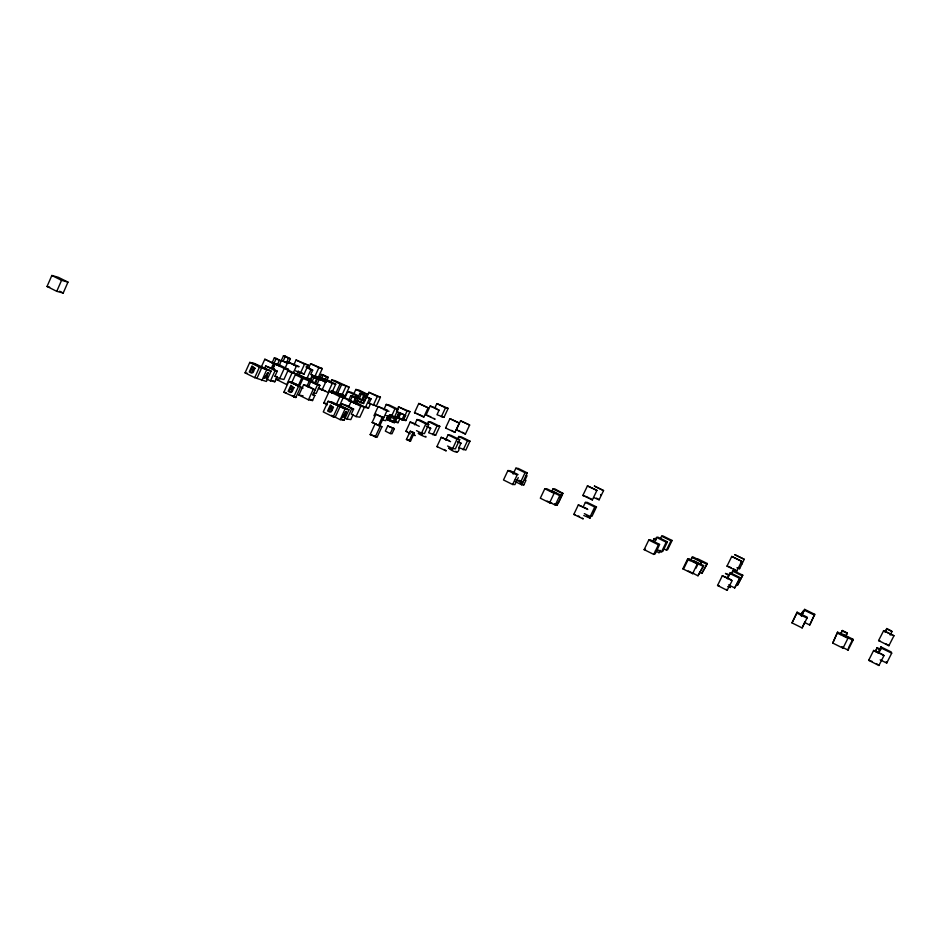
<?xml version="1.0" encoding="UTF-8"?>
<svg xmlns="http://www.w3.org/2000/svg" width="941" height="941" viewBox="0 0 941 941"><rect width="100%" height="100%" fill="white"/><g stroke="black" fill="none" stroke-linecap="round" stroke-linejoin="round"><path stroke-width="1.41" d="M804.673 622.519L809.731 625.024L814.718 614.308L804.661 609.368L801.65 615.426M809.731 625.024L814.718 614.308M807.002 618.108L807.19 617.155L797.121 612.191L792.004 622.895L802.132 627.918L807.002 618.108L796.862 613.097L797.121 612.191M802.132 627.918L804.767 622.025M801.438 616.355L804.661 609.368M47.05 286.464L51.837 275.478L58.318 277.301L67.975 282.112L63.212 293.027L56.754 291.334L47.05 286.464L49.661 287.158M56.754 291.334L61.553 280.324L67.975 282.112M245.06 372.859L249.777 362.403L254.423 363.449L271.067 371.107L266.374 381.47L254.717 377.682L245.06 372.859L247.401 373.354M254.717 377.682L259.445 367.202L271.067 371.107M261.175 367.331L264.833 359.239L284.264 368.425L288.499 369.401L283.923 379.482L279.653 378.588L274.948 376.247L277.242 371.166L272.537 368.837L274.843 363.755M257.022 378.153L261.739 367.719M264.492 368.613L263.621 368.237L269.302 370.589L264.492 368.613L265.644 366.002L274.713 369.319L272.537 368.837M261.845 380.564L266.574 370.107M272.149 362.72L274.313 357.956L276.266 358.439L281.265 360.909L279.112 365.661L272.149 362.72L279.112 365.661M271.384 368.154L273.478 363.52L279.148 364.767L288.499 369.401M274.113 363.179L276.266 358.439M273.102 368.543L275.184 363.92M277.172 365.202L279.324 360.438L281.265 360.909M266.926 379.117L270.455 380.882L275.078 370.683L277.242 371.166M281.324 360.485L283.476 355.733L285.394 356.216L290.381 358.674L288.24 363.414L281.324 360.485L288.24 363.414M283.241 360.956L285.394 356.216M270.455 380.882L274.819 381.764L277.101 376.706L274.948 376.247M291.639 382.775L295.721 373.812L292.004 372.965L286.734 384.575L276.172 379.329L277.348 376.753M286.335 362.955L288.487 358.203L290.381 358.674M279.653 378.588L284.264 368.425M284.935 368.519L287.887 362.014L298.873 366.496M293.698 365.202L296.062 360.015L308.178 365.084L304.061 374.118L295.556 370.883M288.664 381.717L300.614 387.022L295.839 397.525L283.876 392.244L288.664 381.717L293.016 382.622L297.885 385.034L290.404 382.211L296.074 384.563M293.392 372.707L296.356 366.19L298.838 366.79M296.544 374.847L298.309 370.966M299.791 371.954L298.638 374.483L306.895 378.564L310.436 379.341L312.447 374.941M300.379 373.271L304.519 364.179L308.178 365.084M295.58 384.822L298.109 386.081L301.826 377.906L316.988 384.399L319.164 379.623L312.271 376.694L310.083 381.493L316.988 384.399M293.674 397.137L298.462 386.586M303.143 378.2L299.438 386.351L298.109 386.081M308.577 368.084L310.589 363.661L322.304 368.578L318.293 377.365L310.683 374.542L312.694 370.119L306.237 366.496M312.483 394.291L314.859 395.467L312.541 400.56L308.46 399.819L298.909 395.055L303.567 384.822L307.683 385.681L315.164 389.974L303.567 384.822M306.895 378.564L310.93 369.695L312.694 370.119M307.107 385.869L309.236 381.211M308.201 387.374L310.836 381.564L319.881 385.351L316.188 393.456L313.741 392.973M311.918 381.893L314.094 377.118M314.812 376.576L318.846 367.719L322.304 368.578M314.67 383.234L317.646 376.694L321.234 377.517L329.738 381.717L326.209 380.917L317.646 376.694M315.164 384.01L317.352 379.211L319.164 379.623M308.46 399.819L313.13 389.562M319.211 379.188L321.387 374.412L323.186 374.836L328.256 377.329L326.08 382.093L319.211 379.188L326.08 382.093M317.458 384.834L312.835 395.079L314.859 395.467M321.01 379.588L323.186 374.836M324.292 381.693L326.48 376.906L328.256 377.329M318.364 388.268L322.022 390.08L326.209 380.917M330.538 382.458L331.691 379.917L335.09 380.705L349.193 387.198L345.147 396.02L331.208 390.586M331.597 393.279L335.737 384.199L332.255 383.434L328.091 392.562L319.552 388.339M327.409 404.818L323.822 403.042L329.162 391.362L332.644 392.079L343.336 397.373L339.195 406.406M328.103 401.313L323.257 411.911L333.196 416.863L335.219 417.181L340.066 406.618L328.103 401.313L332.173 402.078L337.113 404.524M335.972 392.938L340.042 384.034L349.193 387.198M337.666 393.291L341.724 384.41M336.349 404.489L339.924 396.69L343.336 397.373M341.83 395.349L345.9 386.469M333.196 416.863L338.054 406.265M340.842 406.477L342.018 403.901L349.476 406.394M344.735 398.102L347.735 391.538L351.134 392.268L358.509 395.902M348.546 400.525L350.758 395.702L352.463 396.055L357.615 398.596L355.404 403.407L348.546 400.525L355.404 403.407M340.183 419.662L345.029 409.088L348.958 409.782L344.147 420.262L340.183 419.662L331.503 415.334M350.264 400.866L352.463 396.055M353.451 394.679L355.863 389.445L359.191 390.186L367.778 394.408L363.591 403.524L355.357 400.443M353.381 402.383L356.404 395.808L358.627 396.279M353.71 403.077L355.921 398.255L357.615 398.596M344.571 417.816L346.994 419.016L351.722 408.712L353.616 409.053L351.264 414.181L356.098 416.592L359.838 417.204L364.52 407.006L354.91 402.242L351.134 401.513L348.782 406.653L353.616 409.053M357.639 398.161L359.85 393.35L361.52 393.703L366.649 396.232L364.449 401.031L357.639 398.161L364.449 401.031M356.145 404.336L357.933 400.419M358.109 400.76L356.933 403.313L365.367 407.477L368.543 408.076L370.589 403.63L369.013 403.324L371.06 398.866L366.849 396.784L368.896 392.326L380.435 397.149L376.341 406.006L369.013 403.324M359.321 398.502L361.52 393.703M353.146 414.499L350.805 419.615L346.994 419.016M360.285 402.889L364.508 393.703L367.778 394.408M362.791 400.701L365.002 395.89L366.649 396.232M356.098 416.592L360.826 406.312L364.52 407.006M365.367 407.477L369.472 398.537L371.06 398.866M373.224 405.406L377.329 396.479L380.435 397.149M373.918 415.781L378.164 406.547L387.574 410.241M381.928 426.779L375.047 424.003L370.154 434.624L377.035 437.365L381.928 426.779L372.13 422.462L375.93 414.228L383.587 417.557L379.788 425.779L378.376 425.555L382.175 417.322L383.587 417.557M383.834 409.664L386.257 404.407L389.386 405.042L398.078 409.311L393.844 418.474L385.751 415.463M389.021 411.264L386.927 410.876L382.658 420.121L385.822 420.639L388.245 415.393M375.177 437.13L380.082 426.508M387.563 419.839L389.809 414.993L391.385 415.275L396.596 417.851L394.361 422.685L387.563 419.839L394.361 422.685M389.151 420.098L391.385 415.275M390.738 417.933L395.008 408.712L398.078 409.311M387.716 425.967L385.328 431.119L390.233 433.566L391.985 433.801L394.361 428.661L387.716 425.967L394.361 428.661M409.958 411.652L407.053 411.088L402.901 420.051L405.842 420.556L409.958 411.652L398.525 406.888L396.455 411.37L405.606 415.416L403.371 420.239L396.608 417.392L398.843 412.558L405.606 415.416M392.797 422.427L395.044 417.569L396.596 417.851M386.551 417.957L395.067 422.18L399.231 413.193L400.713 413.464L398.643 417.945M390.233 433.566L392.62 428.39M396.608 417.392L398.161 417.675L400.384 412.852M395.067 422.18L398.067 422.674L400.137 418.216M401.842 419.968L404.077 415.134M410.252 433.766L405.912 431.249L410.205 421.991L416.334 424.415M414.499 412.734L418.792 403.454L428.096 407.806L423.791 417.075L414.499 412.734L416.063 413.17M406.43 439.494L410.264 431.225L414.369 432.789L410.547 441.047L406.43 439.494L407.759 439.67M414.546 424.826L416.992 419.533L419.933 420.062L428.72 424.391L424.438 433.589L421.533 433.154L416.487 430.66M409.217 440.882L413.064 432.601L414.369 432.789M433.919 418.404L435.095 419.227L426.05 415.005L430.237 405.994L436.13 408.406L434.766 408.1L436.859 403.595L448.163 408.406L443.987 417.369L436.977 414.722L439.071 410.205L434.766 408.1M421.533 433.154L425.838 423.885L428.72 424.391M427.437 423.862L428.484 421.615L431.249 422.121L439.812 426.32L435.648 435.271L428.602 432.731L430.696 428.237L426.391 426.12M432.907 434.86L437.095 425.85L439.812 426.32M441.294 416.828L445.493 407.806L448.163 408.406M445.705 450.445L446.246 450.951L436.918 446.599L441.247 437.306L449.327 440.753M445.575 428.002L449.916 418.686L459.267 423.05L454.915 432.366L445.575 428.002L446.293 428.12M445.599 440.153L448.081 434.836L450.81 435.26L459.69 439.635L455.373 448.869L452.68 448.551L447.575 446.022M456.338 429.861L460.561 420.803L469.641 425.05L465.407 434.095L456.338 429.861L457.761 430.237M452.68 448.551L457.032 439.235L459.69 439.635M457.702 438.765L458.761 436.495L461.337 436.906L469.994 441.153L465.795 450.139L458.89 447.681L460.996 443.164L457.738 441.552M448.586 448.022C448.775 448.575 460.031 456.985 458.949 447.481M463.243 449.833L467.477 440.776L469.994 441.153M518.068 474.582L510.257 470.735L507.928 470.559L503.494 479.969L512.657 484.509L514.95 484.58L518.268 477.569M513.116 474.076L515.88 468.206L518.15 468.395L527.254 472.876L521.667 484.791L515.292 481.639M512.657 484.509L517.103 475.087L507.928 470.559M515.374 479.534L520.608 482.121L525.043 472.711L527.254 472.876M521.667 484.791L523.843 484.862L525.984 480.322L524.913 480.263L527.066 475.699L525.995 475.64M544.804 488.755L554.108 493.343L556.119 493.355L546.886 488.802L544.804 488.755L540.322 498.212L549.603 502.812L551.649 502.753M551.708 491.543L552.955 488.92L554.919 488.955L562.953 493.378L558.589 502.553L557.613 502.576M549.603 502.812L554.108 493.343M555.272 505.082L559.754 495.636L561.73 495.625L557.272 504.999L555.272 505.082L547.156 501.071M560.118 497.319L562 493.378L562.953 493.378M582.514 518.197L583.244 518.938L573.81 514.409L578.327 504.929L587.043 508.74M582.855 495.436L587.466 485.862L596.923 490.379L592.383 499.883L582.855 495.436L584.949 496.025M583.091 507.14L585.361 502.4L587.149 502.341L596.476 506.928L591.96 516.362L590.207 516.515L584.349 513.621M590.207 516.515L594.747 507.023L596.476 506.928M593.065 512.48L594.724 509.022M593.724 497.577L599.135 499.8L603.557 490.567L594.418 486.097L603.557 490.567M659.112 545.615L655.077 553.967L653.76 554.414L644.138 549.65L648.772 540.04L650.125 539.711L659.688 544.427L658.418 544.804L648.772 540.04M652.925 541.051L654.042 538.722L655.312 538.405M654.254 542.239L656.571 537.452L657.853 537.135L667.416 541.84L662.805 551.355L661.547 551.779L656.747 549.403M660.476 538.534L661.594 536.205L662.817 535.899L672.109 540.475L667.628 549.72L666.44 550.12L664.111 548.968M653.76 554.414L658.418 544.804M655.383 550.932L658.9 552.673L660.029 550.344M661.547 551.779L666.193 542.192L667.416 541.84M666.44 550.12L670.957 540.804L672.109 540.475M682.837 568.823L687.53 559.166L688.6 558.683L698.304 563.471L697.305 563.988L692.6 573.657L682.837 568.823L683.942 568.27L688.6 558.683M690 560.789L692.717 556.813L697.422 559.142M695.964 568.258L697.716 564.659M700.057 564.294L701.668 561.706L700.527 564.047M688.247 570.952L697.987 575.774L703.633 565.6L693.952 560.824L692.929 561.318L702.68 566.129M703.633 565.6L697.987 575.774M699.481 572.222L701.845 573.398L707.314 563.53L697.904 558.907L696.94 559.377L706.409 564.035M707.314 563.53L701.845 573.398M722.288 575.798L732.145 580.656L727.134 590.348L717.56 585.467L722.288 575.798L727.593 577.915M727.017 566.117L731.757 556.437L741.637 561.271L736.885 570.964L727.017 566.117L728.734 566.635M727.205 578.221L730.334 572.798L740.132 577.621L734.698 587.937L728.534 584.89M727.393 578.797L730.334 572.798M731.38 573.422L733.239 570.517L742.767 575.198L737.509 585.196L742.767 575.198M731.533 574.01L733.239 570.517M736.932 567.776L739.626 568.717L744.249 559.307L734.65 554.614L744.249 559.307M734.698 587.937L740.132 577.621M792.004 622.895L796.862 613.097M801.226 614.661L802.979 611.121L801.12 615.108M837.596 632.152L832.738 643.068L843.007 648.161L847.935 638.292L847.794 637.186L837.596 632.152L832.738 643.068M840.548 634.058L842.324 630.494L847.276 632.94L845.559 637.033M840.584 634.575L842.324 630.494M845.5 636.504L847.276 632.94M848.559 647.702L852.828 639.151L842.642 634.128L842.736 635.21L853.005 640.268L848.076 650.113L841.677 646.938M881.235 653.748L883.999 655.559L878.906 665.522L868.684 660.311L873.636 650.443L879.964 653.066M878.588 640.562L883.67 630.623L893.95 635.763L888.857 645.738L878.588 640.562L879.964 640.915M875.389 651.243L877.177 647.667L880.776 649.572M884.975 632.129L886.775 628.541L890.398 630.423L892.033 631.505L890.221 635.116M875.553 651.831L877.177 647.667M885.787 631.446L886.775 628.541M877.824 653.007L880.905 646.879L891.209 651.948L891.692 653.172L886.716 663.064L880.223 659.864M878.812 652.995L881.294 648.055L880.905 646.879M599.135 499.8L596.559 498.13M601.346 495.189L600.581 494.531M592.312 499.965L591.56 499.271M596.923 490.379L587.396 485.932M573.81 514.409L574.986 514.574M883.999 655.559L873.636 650.443M692.6 573.657L693.623 573.057M868.684 660.311L870.084 660.606M893.95 635.763L883.552 630.67M658.9 552.673L660.135 552.249M644.138 549.65L645.514 549.238M436.918 446.599L437.647 446.693M450.574 441.658L441.247 437.306M405.912 431.249L407.5 431.637M469.641 425.05L460.561 420.803M459.267 423.05L449.916 418.686M717.56 585.467L719.3 585.937M426.05 415.005L426.779 415.146M428.096 407.806L418.792 403.454M520.608 482.121L522.843 482.204L518.95 480.286M741.637 561.271L731.757 556.437M370.154 434.624L372.036 434.86M372.13 422.462L376.059 423.921M587.784 509.457L578.327 504.929M323.822 403.042L327.339 403.677M335.031 404.018L339.101 404.889L348.958 409.782M283.876 392.244L286.076 392.656M298.909 395.055L303.061 395.832M331.644 392.303L335.525 393.091L355.945 403.195M322.022 390.08L325.586 390.809M276.172 379.329L278.724 379.858M295.603 374.459L299.732 375.388L319.881 385.351M418.439 433.107C416.334 433.342 428.955 438.906 425.579 436.342M460.996 443.164L457.702 441.929M419.263 426.344L410.205 421.991M430.696 428.237L427.332 426.967M439.071 410.205L430.237 405.994M449.339 448.269L450.304 448.645M412.629 434.801L415.204 435.577L413.146 434.189M419.215 433.378L420.192 433.754M427.543 415.428L428.52 415.816M727.699 586.631L730.416 587.525L729.275 586.596M458.714 430.625L459.82 431.107M417.063 413.57L418.216 414.064M871.131 661.029L872.354 661.582M421.297 434.224L422.474 434.754M451.409 449.116L452.586 449.645M729.357 574.88L725.452 573.422L728.64 575.445M586.055 496.495L588.513 497.648M729.816 567.094L731.039 567.646M429.625 416.298L430.802 416.828M419.415 414.616L421.697 415.734M578.245 515.95L579.491 516.538M436.859 403.595L445.493 407.806M886.987 629.047L892.033 631.505M441.541 416.169L443.987 417.369M310.589 363.661L318.846 367.719M368.896 392.326L377.329 396.479M398.525 406.888L407.053 411.088M428.484 421.615L437.095 425.85M458.761 436.495L467.477 440.776M661.594 536.205L670.957 540.804M732.533 571.069L742.12 575.786M296.062 360.015L304.519 364.179M355.863 389.445L364.508 393.703M386.257 404.407L395.008 408.712M416.992 419.533L425.838 423.885M448.081 434.836L457.032 439.235M515.88 468.206L525.043 472.711M585.361 502.4L594.747 507.023M656.571 537.452L666.193 542.192M729.581 573.387L739.45 578.245M804.461 610.25L814.588 615.226M881.294 648.055L891.692 653.172M283.476 355.733L288.487 358.203M321.387 374.412L326.48 376.906M359.85 393.35L365.002 395.89M842.371 630.999L847.347 633.458M877.353 648.243L879.87 649.478M306.213 367.366L310.93 369.695M331.691 379.917L340.042 384.034M365.861 396.749L369.472 398.537M396.784 411.982L399.231 413.193M552.955 488.92L562 493.378M654.042 538.722L656.383 539.875M691.706 557.272L701.198 561.953M335.737 384.199L327.245 380.011L323.716 379.211L332.255 383.434M561.73 495.625L552.508 491.084L550.485 491.061L559.754 495.636M287.887 362.014L296.356 366.19M347.735 391.538L356.404 395.808M378.164 406.547L386.927 410.876M687.53 559.166L697.305 563.988M837.643 633.222L847.935 638.292M315.953 376.212L318.293 377.365M373.953 404.83L376.341 406.006M403.418 419.368L405.842 420.556M433.213 434.06L435.648 435.271M398.161 417.675L403.371 420.239M274.313 357.956L279.324 360.438M312.271 376.694L317.352 379.211M350.758 395.702L355.921 398.255M389.809 414.993L395.044 417.569M301.661 372.93L304.061 374.118M358.686 401.101L363.591 403.524M340.419 393.691L345.147 396.02M306.931 377.612L310.436 379.341M366.155 406.888L368.543 408.076M394.444 420.874L398.067 422.674M520.044 482.98L523.843 484.862M285.205 368.613L295.721 373.812M338.113 395.055L360.826 406.312M264.833 359.239L273.478 363.52M375.93 414.228L382.175 417.322M410.264 431.225L413.064 432.601M287.299 370.648L292.004 372.965M329.162 391.362L339.924 396.69M295.498 374.777L301.826 377.906M554.637 503.706L557.272 504.999M265.644 366.002L275.078 370.683M342.018 403.901L351.722 408.712M408.688 440.129L410.547 441.047M295.627 384.446L303.084 388.163M345.029 409.088L329.785 401.842L335.396 404.089M249.777 362.403L259.445 367.202M272.478 380.599L274.819 381.764M310.177 399.372L312.541 400.56M341.689 419.039L344.147 420.262M373.283 435.495L375.788 436.742M51.837 275.478L61.553 280.324M292.18 395.702L295.839 397.525M59.601 291.216L63.212 293.027M462.16 432.19L463.243 432.742M451.609 430.413L452.715 430.966M586.631 515.915L587.772 516.491M583.738 515.48L590.313 518.244L588.784 517.044M733.58 568.905L736.885 570.964M589.689 498.236L590.736 498.789M728.852 578.55L731.663 580.174M444.07 449.504L445.011 450.021M886.187 643.891L888.974 645.667M876.294 663.593L877.388 664.217M464.16 433.225L465.407 434.095M453.656 431.472L454.915 432.366M422.615 416.228L423.791 417.075M455.738 451.257L456.961 452.162M740.767 563.153L741.931 564.012M738.462 567.846L739.626 568.717M726.229 589.372L727.393 590.336M878.247 664.769L879.035 665.44M886.281 661.77L886.716 663.064M852.828 639.151L853.005 640.268M847.947 648.914L848.076 650.113M842.901 646.985L843.007 648.161M254.999 368.331C253.423 370.284 253.847 375.377 249.271 371.942L251.965 365.967L254.999 368.331M293.957 387.704C292.357 389.68 292.769 394.808 288.146 391.338L290.875 385.328L293.957 387.704M333.479 407.371C331.855 409.37 332.279 414.522 327.597 411.005L330.362 404.959L333.479 407.371M253.223 371.025L252.27 372.295L250.306 371.636L251.306 369.425L253.223 371.025M292.157 390.421L291.181 391.703L289.205 391.021L290.204 388.798L292.157 390.421M331.655 410.1L330.667 411.382L328.656 410.699L329.679 408.465L331.655 410.1M254.129 368.378L253.364 369.401L251.6 368.766L252.388 367.014L254.129 368.378M293.074 387.751L292.298 388.786L290.51 388.139L291.31 386.375L293.074 387.751M332.585 407.418L331.808 408.453L329.985 407.794L330.797 406.018L332.585 407.418M268.138 372.671L266.315 378.788L266.468 377.012L265.491 376.8L264.15 378.341L268.138 372.671M267.55 373.436L266.679 376.318L265.891 376.153L267.55 373.436M346.253 411.511L344.265 417.639L344.512 415.875L343.653 415.734L342.371 417.334L346.253 411.511M345.688 412.299L344.747 415.181L344.053 415.075L345.688 412.299M251.6 362.932L257.328 365.308L251.6 362.932M347.347 409.347L341.759 407.041L347.347 409.347"/></g></svg>
